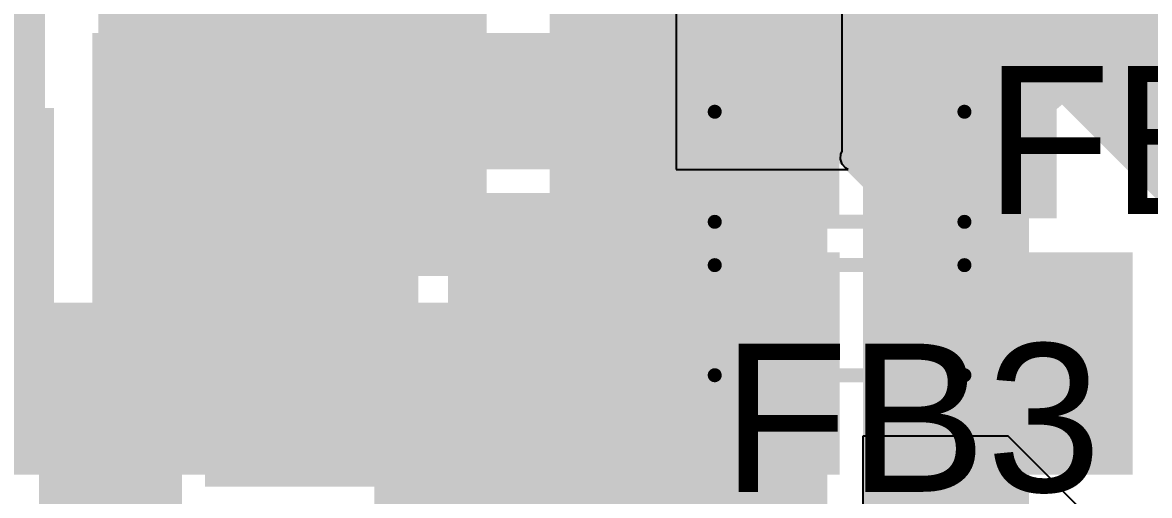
# Model space of a CAD drawing. Header units: millimetres. Extents: x -35.7 to 35.7, y -3.2 to 68.2.
# Drawn here: x 15.53 to 25.19, y 48.13 to 52.19 of the extents above; entities that cross this region are included whole.
import ezdxf

# ---------------------------------------------------------------- set-up
doc = ezdxf.new("R2010")
doc.units = ezdxf.units.MM
for name, color, linetype in [('BottomLayer', 5, 'Continuous'), ('BottomPaste', 16, 'Continuous'), ('BottomSolder', 6, 'Continuous'), ('Mechanical2', 216, 'Continuous'), ('TopLayer', 1, 'Continuous'), ('TopOverlay', 2, 'Continuous'), ('TopPaste', 8, 'Continuous'), ('TopSolder', 216, 'Continuous'), ('ViaHoleLayer', 16, 'Continuous')]:
    doc.layers.add(name, color=color, linetype=linetype)
doc.styles.add('Arial', font='', dxfattribs={"height": 0.2})
doc.styles.get('Arial').set_extended_font_data('Arial')

# ---------------------------------------------------------------- blocks, each defined once
blk = doc.blocks.new('CAP_0603_B_119')
at = {"layer": 'BottomLayer'}
for points in [[(-1.143, -0.4445), (-1.143, 0.4445), (-0.381, 0.4445), (-0.381, -0.4445)], [(0.381, -0.4445), (0.381, 0.4445), (1.143, 0.4445), (1.143, -0.4445)]]:
    blk.add_hatch(color=5, dxfattribs=at).paths.add_polyline_path(points)
at = {"layer": 'BottomPaste'}
for points in [[(-1.143, -0.4445), (-1.143, 0.4445), (-0.381, 0.4445), (-0.381, -0.4445)], [(0.381, -0.4445), (0.381, 0.4445), (1.143, 0.4445), (1.143, -0.4445)]]:
    blk.add_hatch(color=16, dxfattribs=at).paths.add_polyline_path(points)
at = {"layer": 'BottomSolder'}
for points in [[(-1.203, -0.5045), (-1.203, 0.5045), (-0.321, 0.5045), (-0.321, -0.5045)], [(0.321, -0.5045), (0.321, 0.5045), (1.203, 0.5045), (1.203, -0.5045)]]:
    blk.add_hatch(color=6, dxfattribs=at).paths.add_polyline_path(points)
blk = doc.blocks.new('SMA_B_126')
at = {"layer": 'BottomLayer'}
for points in [[(-3.25, 0.85), (-0.75, 0.85), (-0.75, -0.85), (-3.25, -0.85)], [(0.75, 0.85), (3.25, 0.85), (3.25, -0.85), (0.75, -0.85)]]:
    blk.add_hatch(color=5, dxfattribs=at).paths.add_polyline_path(points)
at = {"layer": 'BottomPaste'}
for points in [[(-3.25, 0.85), (-0.75, 0.85), (-0.75, -0.85), (-3.25, -0.85)], [(0.75, 0.85), (3.25, 0.85), (3.25, -0.85), (0.75, -0.85)]]:
    blk.add_hatch(color=16, dxfattribs=at).paths.add_polyline_path(points)
at = {"layer": 'BottomSolder'}
for points in [[(-3.3516, 0.9516), (-0.6484, 0.9516), (-0.6484, -0.9516), (-3.3516, -0.9516)], [(0.6484, 0.9516), (3.3516, 0.9516), (3.3516, -0.9516), (0.6484, -0.9516)]]:
    blk.add_hatch(color=6, dxfattribs=at).paths.add_polyline_path(points)
blk = doc.blocks.new('MPZ1608S121ATDH5_127')
at = {"layer": 'TopLayer'}
for points in [[(-1, 0.4), (-0.4, 0.4), (-0.4, -0.4), (-1, -0.4)], [(0.4, 0.4), (1, 0.4), (1, -0.4), (0.4, -0.4)]]:
    blk.add_hatch(color=1, dxfattribs=at).paths.add_polyline_path(points)
at = {"layer": 'TopPaste'}
for points in [[(-1, 0.4), (-0.4, 0.4), (-0.4, -0.4), (-1, -0.4)], [(0.4, 0.4), (1, 0.4), (1, -0.4), (0.4, -0.4)]]:
    blk.add_hatch(color=8, dxfattribs=at).paths.add_polyline_path(points)
at = {"layer": 'TopSolder'}
for points in [[(-1.1016, 0.5016), (-0.2984, 0.5016), (-0.2984, -0.5016), (-1.1016, -0.5016)], [(0.2984, 0.5016), (1.1016, 0.5016), (1.1016, -0.5016), (0.2984, -0.5016)]]:
    blk.add_hatch(color=216, dxfattribs=at).paths.add_polyline_path(points)
at = {"layer": 'TopOverlay', "const_width": 0.12}
for points in [[(1.0734, 0.4748), (-1.0668, 0.4748)], [(-1.0668, 0.4748), (-1.0668, -0.4683)], [(1.0734, 0.4748), (1.0734, -0.4683)], [(1.0734, -0.4683), (-1.0668, -0.4683)]]:
    blk.add_lwpolyline(points, dxfattribs=at)
at = {"layer": 'TopOverlay', "const_width": 0.06}
for points in [[(-1.0968, 0.4748, 1), (-1.0368, 0.4748, 1)], [(-1.0968, 0.4748, 1), (-1.0368, 0.4748, 1)], [(1.0434, 0.4748, 1), (1.1034, 0.4748, 1)], [(1.0434, 0.4748, 1), (1.1034, 0.4748, 1)], [(-1.0968, -0.4683, 1), (-1.0368, -0.4683, 1)], [(-1.0968, -0.4683, 1), (-1.0368, -0.4683, 1)], [(1.0434, -0.4683, 1), (1.1034, -0.4683, 1)], [(1.0434, -0.4683, 1), (1.1034, -0.4683, 1)]]:
    blk.add_lwpolyline(points, format="xyb", close=True, dxfattribs=at)
blk = doc.blocks.new('MPZ1608S121ATDH5_129')
at = {"layer": 'TopLayer'}
for points in [[(-1, 0.4), (-0.4, 0.4), (-0.4, -0.4), (-1, -0.4)], [(0.4, 0.4), (1, 0.4), (1, -0.4), (0.4, -0.4)]]:
    blk.add_hatch(color=1, dxfattribs=at).paths.add_polyline_path(points)
at = {"layer": 'TopPaste'}
for points in [[(-1, 0.4), (-0.4, 0.4), (-0.4, -0.4), (-1, -0.4)], [(0.4, 0.4), (1, 0.4), (1, -0.4), (0.4, -0.4)]]:
    blk.add_hatch(color=8, dxfattribs=at).paths.add_polyline_path(points)
at = {"layer": 'TopSolder'}
for points in [[(-1.1016, 0.5016), (-0.2984, 0.5016), (-0.2984, -0.5016), (-1.1016, -0.5016)], [(0.2984, 0.5016), (1.1016, 0.5016), (1.1016, -0.5016), (0.2984, -0.5016)]]:
    blk.add_hatch(color=216, dxfattribs=at).paths.add_polyline_path(points)
at = {"layer": 'TopOverlay', "const_width": 0.12}
for points in [[(-1.0668, 0.4748), (1.0734, 0.4748)], [(-1.0668, -0.4683), (-1.0668, 0.4748)], [(1.0734, -0.4683), (1.0734, 0.4748)], [(-1.0668, -0.4683), (1.0734, -0.4683)]]:
    blk.add_lwpolyline(points, dxfattribs=at)
at = {"layer": 'TopOverlay', "const_width": 0.06}
for points in [[(-1.0968, 0.4748, 1), (-1.0368, 0.4748, 1)], [(-1.0968, 0.4748, 1), (-1.0368, 0.4748, 1)], [(1.0434, 0.4748, 1), (1.1034, 0.4748, 1)], [(1.0434, 0.4748, 1), (1.1034, 0.4748, 1)], [(-1.0968, -0.4683, 1), (-1.0368, -0.4683, 1)], [(-1.0968, -0.4683, 1), (-1.0368, -0.4683, 1)], [(1.0434, -0.4683, 1), (1.1034, -0.4683, 1)], [(1.0434, -0.4683, 1), (1.1034, -0.4683, 1)]]:
    blk.add_lwpolyline(points, format="xyb", close=True, dxfattribs=at)
blk = doc.blocks.new('SLF12575T_221M1R3_PF_133')
at = {"layer": 'TopOverlay', "const_width": 0.127}
for points in [[(-4.7752, 6.3246), (-4.7752, 4.826)], [(5.5118, 6.3246), (-4.7752, 6.3246)], [(-6.2992, 4.826), (-6.2992, 2.0574)], [(-4.7752, 4.826), (-6.2992, 4.826)]]:
    blk.add_lwpolyline(points, dxfattribs=at)
at = {"layer": 'TopOverlay', "const_width": 0.0635}
for points in [[(-4.8069, 6.3246, 1), (-4.7434, 6.3246, 1)], [(-4.8069, 6.3246, 1), (-4.7434, 6.3246, 1)], [(-6.3309, 4.826, 1), (-6.2674, 4.826, 1)], [(-6.3309, 4.826, 1), (-6.2674, 4.826, 1)], [(-4.8069, 4.826, 1), (-4.7434, 4.826, 1)], [(-4.8069, 4.826, 1), (-4.7434, 4.826, 1)]]:
    blk.add_lwpolyline(points, format="xyb", close=True, dxfattribs=at)
blk = doc.blocks.new('SOIC_8_B_162')
at = {"layer": 'BottomLayer'}
for points in [[(-3.475, 1.605), (-3.475, 2.205), (-1.925, 2.205), (-1.925, 1.605)], [(1.925, 1.605), (1.925, 2.205), (3.475, 2.205), (3.475, 1.605)], [(-3.475, 0.335), (-3.475, 0.935), (-1.925, 0.935), (-1.925, 0.335)], [(1.925, 0.335), (1.925, 0.935), (3.475, 0.935), (3.475, 0.335)], [(-3.475, -0.935), (-3.475, -0.335), (-1.925, -0.335), (-1.925, -0.935)], [(1.925, -0.935), (1.925, -0.335), (3.475, -0.335), (3.475, -0.935)], [(-3.475, -2.205), (-3.475, -1.605), (-1.925, -1.605), (-1.925, -2.205)], [(1.925, -2.205), (1.925, -1.605), (3.475, -1.605), (3.475, -2.205)]]:
    blk.add_hatch(color=5, dxfattribs=at).paths.add_polyline_path(points)
at = {"layer": 'BottomPaste'}
for points in [[(-3.475, 1.605), (-3.475, 2.205), (-1.925, 2.205), (-1.925, 1.605)], [(1.925, 1.605), (1.925, 2.205), (3.475, 2.205), (3.475, 1.605)], [(-3.475, 0.335), (-3.475, 0.935), (-1.925, 0.935), (-1.925, 0.335)], [(1.925, 0.335), (1.925, 0.935), (3.475, 0.935), (3.475, 0.335)], [(-3.475, -0.935), (-3.475, -0.335), (-1.925, -0.335), (-1.925, -0.935)], [(1.925, -0.935), (1.925, -0.335), (3.475, -0.335), (3.475, -0.935)], [(-3.475, -2.205), (-3.475, -1.605), (-1.925, -1.605), (-1.925, -2.205)], [(1.925, -2.205), (1.925, -1.605), (3.475, -1.605), (3.475, -2.205)]]:
    blk.add_hatch(color=16, dxfattribs=at).paths.add_polyline_path(points)
at = {"layer": 'BottomSolder'}
for points in [[(-3.5766, 1.5034), (-3.5766, 2.3066), (-1.8234, 2.3066), (-1.8234, 1.5034)], [(1.8234, 1.5034), (1.8234, 2.3066), (3.5766, 2.3066), (3.5766, 1.5034)], [(-3.5766, 0.2334), (-3.5766, 1.0366), (-1.8234, 1.0366), (-1.8234, 0.2334)], [(1.8234, 0.2334), (1.8234, 1.0366), (3.5766, 1.0366), (3.5766, 0.2334)], [(-3.5766, -1.0366), (-3.5766, -0.2334), (-1.8234, -0.2334), (-1.8234, -1.0366)], [(1.8234, -1.0366), (1.8234, -0.2334), (3.5766, -0.2334), (3.5766, -1.0366)], [(-3.5766, -2.3066), (-3.5766, -1.5034), (-1.8234, -1.5034), (-1.8234, -2.3066)], [(1.8234, -2.3066), (1.8234, -1.5034), (3.5766, -1.5034), (3.5766, -2.3066)]]:
    blk.add_hatch(color=6, dxfattribs=at).paths.add_polyline_path(points)

msp = doc.modelspace()

# ---------------------------------------------------------------- hatches: boundary and pattern name
at = {"layer": 'BottomLayer'}
for points in [[(27.4828, 51.9176), (24.2062, 55.1942), (22.4666, 53.4546), (25.7432, 50.178)], [(13.8684, 51.4952), (15.7226, 51.4952), (15.7226, 53.2478), (13.8684, 53.2478)], [(23.368, 50.6222), (24.1681, 51.4223), (22.5552, 53.0352), (21.7551, 52.2351)], [(23.0656, 50.4469), (23.7744, 51.1556), (22.225, 52.705), (21.5163, 51.9963)], [(12.6238, 51.1302), (15.7226, 51.1302), (15.7226, 52.07), (12.6238, 52.07)], [(16.129, 49.6316), (18.923, 49.6316), (18.923, 52.0954), (16.129, 52.0954)], [(18.6944, 50.927), (20.9042, 50.927), (20.9042, 52.0954), (18.6944, 52.0954)], [(24.1554, 45.2882), (24.1554, 51.435), (22.733, 51.435), (22.733, 45.2882)], [(15.6972, 50.7674), (11.1252, 50.7674), (11.1252, 49.6316), (15.6972, 49.6316)], [(19.177, 49.6316), (22.4282, 49.6316), (22.4282, 50.7238), (19.177, 50.7238)], [(16.8975, 49.3905), (15.6718, 49.3905), (15.6718, 47.0154), (16.8975, 47.0154)], [(17.0942, 48.2092), (22.4282, 48.2092), (22.4282, 49.3776), (17.0942, 49.3776)], [(18.5464, 48.397), (18.5464, 46.355), (22.4282, 46.355), (22.4282, 48.397)]]:
    msp.add_hatch(color=5, dxfattribs=at).paths.add_polyline_path(points)
h = msp.add_hatch(color=5, dxfattribs=at)
edge = h.paths.add_edge_path()
edge.add_arc((21.5138, 51.8668), 0.3, 0, 360)
h = msp.add_hatch(color=5, dxfattribs=at)
edge = h.paths.add_edge_path()
edge.add_arc((22.1996, 51.8668), 0.3, 0, 360)
h = msp.add_hatch(color=5, dxfattribs=at)
edge = h.paths.add_edge_path()
edge.add_arc((16.4592, 51.6382), 0.3, 0, 360)
h = msp.add_hatch(color=5, dxfattribs=at)
edge = h.paths.add_edge_path()
edge.add_arc((17.145, 51.6382), 0.3, 0, 360)
h = msp.add_hatch(color=5, dxfattribs=at)
edge = h.paths.add_edge_path()
edge.add_arc((17.8308, 51.6382), 0.3, 0, 360)
h = msp.add_hatch(color=5, dxfattribs=at)
edge = h.paths.add_edge_path()
edge.add_arc((18.5166, 51.6382), 0.3, 0, 360)
h = msp.add_hatch(color=5, dxfattribs=at)
edge = h.paths.add_edge_path()
edge.add_arc((16.4592, 50.9905), 0.3, 0, 360)
h = msp.add_hatch(color=5, dxfattribs=at)
edge = h.paths.add_edge_path()
edge.add_arc((17.145, 50.9905), 0.3, 0, 360)
h = msp.add_hatch(color=5, dxfattribs=at)
edge = h.paths.add_edge_path()
edge.add_arc((17.8308, 51.0032), 0.3, 0, 360)
h = msp.add_hatch(color=5, dxfattribs=at)
edge = h.paths.add_edge_path()
edge.add_arc((18.5166, 51.0032), 0.3, 0, 360)
h = msp.add_hatch(color=5, dxfattribs=at)
edge = h.paths.add_edge_path()
edge.add_arc((16.4592, 50.3428), 0.3, 0, 360)
h = msp.add_hatch(color=5, dxfattribs=at)
edge = h.paths.add_edge_path()
edge.add_arc((17.145, 50.3428), 0.3, 0, 360)
h = msp.add_hatch(color=5, dxfattribs=at)
edge = h.paths.add_edge_path()
edge.add_arc((17.8308, 50.3682), 0.3, 0, 360)
h = msp.add_hatch(color=5, dxfattribs=at)
edge = h.paths.add_edge_path()
edge.add_arc((18.5166, 50.3682), 0.3, 0, 360)
h = msp.add_hatch(color=5, dxfattribs=at)
edge = h.paths.add_edge_path()
edge.add_arc((24.6634, 49.911), 0.3, 0, 360)
h = msp.add_hatch(color=5, dxfattribs=at)
edge = h.paths.add_edge_path()
edge.add_arc((24.6634, 49.276), 0.3, 0, 360)
h = msp.add_hatch(color=5, dxfattribs=at)
edge = h.paths.add_edge_path()
edge.add_arc((15.9766, 48.7934), 0.3, 0, 360)
h = msp.add_hatch(color=5, dxfattribs=at)
edge = h.paths.add_edge_path()
edge.add_arc((16.591, 48.7934), 0.3, 0, 360)
h = msp.add_hatch(color=5, dxfattribs=at)
edge = h.paths.add_edge_path()
edge.add_arc((24.6634, 48.641), 0.3, 0, 360)
at = {"layer": 'BottomSolder'}
h = msp.add_hatch(color=6, dxfattribs=at)
edge = h.paths.add_edge_path()
edge.add_arc((21.5138, 51.8668), 0.15, 0, 360)
h = msp.add_hatch(color=6, dxfattribs=at)
edge = h.paths.add_edge_path()
edge.add_arc((22.1996, 51.8668), 0.15, 0, 360)
h = msp.add_hatch(color=6, dxfattribs=at)
edge = h.paths.add_edge_path()
edge.add_arc((16.4592, 51.6382), 0.15, 0, 360)
h = msp.add_hatch(color=6, dxfattribs=at)
edge = h.paths.add_edge_path()
edge.add_arc((17.145, 51.6382), 0.15, 0, 360)
h = msp.add_hatch(color=6, dxfattribs=at)
edge = h.paths.add_edge_path()
edge.add_arc((17.8308, 51.6382), 0.15, 0, 360)
h = msp.add_hatch(color=6, dxfattribs=at)
edge = h.paths.add_edge_path()
edge.add_arc((18.5166, 51.6382), 0.15, 0, 360)
h = msp.add_hatch(color=6, dxfattribs=at)
edge = h.paths.add_edge_path()
edge.add_arc((16.4592, 50.9905), 0.15, 0, 360)
h = msp.add_hatch(color=6, dxfattribs=at)
edge = h.paths.add_edge_path()
edge.add_arc((17.145, 50.9905), 0.15, 0, 360)
h = msp.add_hatch(color=6, dxfattribs=at)
edge = h.paths.add_edge_path()
edge.add_arc((17.8308, 51.0032), 0.15, 0, 360)
h = msp.add_hatch(color=6, dxfattribs=at)
edge = h.paths.add_edge_path()
edge.add_arc((18.5166, 51.0032), 0.15, 0, 360)
h = msp.add_hatch(color=6, dxfattribs=at)
edge = h.paths.add_edge_path()
edge.add_arc((17.8308, 50.3682), 0.15, 0, 360)
h = msp.add_hatch(color=6, dxfattribs=at)
edge = h.paths.add_edge_path()
edge.add_arc((18.5166, 50.3682), 0.15, 0, 360)
h = msp.add_hatch(color=6, dxfattribs=at)
edge = h.paths.add_edge_path()
edge.add_arc((16.4592, 50.3428), 0.15, 0, 360)
h = msp.add_hatch(color=6, dxfattribs=at)
edge = h.paths.add_edge_path()
edge.add_arc((17.145, 50.3428), 0.15, 0, 360)
h = msp.add_hatch(color=6, dxfattribs=at)
edge = h.paths.add_edge_path()
edge.add_arc((24.6634, 49.911), 0.15, 0, 360)
h = msp.add_hatch(color=6, dxfattribs=at)
edge = h.paths.add_edge_path()
edge.add_arc((24.6634, 49.276), 0.15, 0, 360)
h = msp.add_hatch(color=6, dxfattribs=at)
edge = h.paths.add_edge_path()
edge.add_arc((15.9766, 48.7934), 0.15, 0, 360)
h = msp.add_hatch(color=6, dxfattribs=at)
edge = h.paths.add_edge_path()
edge.add_arc((16.591, 48.7934), 0.15, 0, 360)
h = msp.add_hatch(color=6, dxfattribs=at)
edge = h.paths.add_edge_path()
edge.add_arc((24.6634, 48.641), 0.15, 0, 360)
at = {"layer": 'TopLayer'}
for points in [[(16.1798, 50.0126), (19.5072, 50.0126), (19.5072, 57.1244), (16.1798, 57.1244)], [(24.3061, 51.3695), (26.2222, 52.9774), (25.1231, 54.2872), (23.207, 52.6794)], [(24.3951, 50.5079), (24.3951, 54.0131), (22.9219, 54.0131), (22.9219, 50.5079)], [(20.0472, 50.4952), (22.5298, 50.4952), (22.5298, 53.0606), (20.0472, 53.0606)], [(5.969, 51.4532), (5.969, 48.3108), (15.7988, 48.3108), (15.7988, 51.4532)], [(20.0406, 48.3108), (22.5331, 48.3108), (22.5331, 50.2158), (20.0406, 50.2158)], [(25.0444, 48.3108), (25.0444, 50.2158), (22.9108, 50.2158), (22.9108, 48.3108)], [(15.5923, 48.3108), (20.8534, 48.3108), (20.8534, 49.784), (15.5923, 49.784)]]:
    msp.add_hatch(color=1, dxfattribs=at).paths.add_polyline_path(points)
h = msp.add_hatch(color=1, dxfattribs=at)
edge = h.paths.add_edge_path()
edge.add_arc((21.5138, 51.8668), 0.3, 0, 360)
h = msp.add_hatch(color=1, dxfattribs=at)
edge = h.paths.add_edge_path()
edge.add_arc((22.1996, 51.8668), 0.3, 0, 360)
h = msp.add_hatch(color=1, dxfattribs=at)
edge = h.paths.add_edge_path()
edge.add_arc((16.4592, 51.6382), 0.3, 0, 360)
h = msp.add_hatch(color=1, dxfattribs=at)
edge = h.paths.add_edge_path()
edge.add_arc((17.145, 51.6382), 0.3, 0, 360)
h = msp.add_hatch(color=1, dxfattribs=at)
edge = h.paths.add_edge_path()
edge.add_arc((17.8308, 51.6382), 0.3, 0, 360)
h = msp.add_hatch(color=1, dxfattribs=at)
edge = h.paths.add_edge_path()
edge.add_arc((18.5166, 51.6382), 0.3, 0, 360)
h = msp.add_hatch(color=1, dxfattribs=at)
edge = h.paths.add_edge_path()
edge.add_arc((16.4592, 50.9905), 0.3, 0, 360)
h = msp.add_hatch(color=1, dxfattribs=at)
edge = h.paths.add_edge_path()
edge.add_arc((17.145, 50.9905), 0.3, 0, 360)
h = msp.add_hatch(color=1, dxfattribs=at)
edge = h.paths.add_edge_path()
edge.add_arc((17.8308, 51.0032), 0.3, 0, 360)
h = msp.add_hatch(color=1, dxfattribs=at)
edge = h.paths.add_edge_path()
edge.add_arc((18.5166, 51.0032), 0.3, 0, 360)
h = msp.add_hatch(color=1, dxfattribs=at)
edge = h.paths.add_edge_path()
edge.add_arc((16.4592, 50.3428), 0.3, 0, 360)
h = msp.add_hatch(color=1, dxfattribs=at)
edge = h.paths.add_edge_path()
edge.add_arc((17.145, 50.3428), 0.3, 0, 360)
h = msp.add_hatch(color=1, dxfattribs=at)
edge = h.paths.add_edge_path()
edge.add_arc((17.8308, 50.3682), 0.3, 0, 360)
h = msp.add_hatch(color=1, dxfattribs=at)
edge = h.paths.add_edge_path()
edge.add_arc((18.5166, 50.3682), 0.3, 0, 360)
h = msp.add_hatch(color=1, dxfattribs=at)
edge = h.paths.add_edge_path()
edge.add_arc((24.6634, 49.911), 0.3, 0, 360)
h = msp.add_hatch(color=1, dxfattribs=at)
edge = h.paths.add_edge_path()
edge.add_arc((24.6634, 49.276), 0.3, 0, 360)
h = msp.add_hatch(color=1, dxfattribs=at)
edge = h.paths.add_edge_path()
edge.add_arc((15.9766, 48.7934), 0.3, 0, 360)
h = msp.add_hatch(color=1, dxfattribs=at)
edge = h.paths.add_edge_path()
edge.add_arc((16.591, 48.7934), 0.3, 0, 360)
h = msp.add_hatch(color=1, dxfattribs=at)
edge = h.paths.add_edge_path()
edge.add_arc((24.6634, 48.641), 0.3, 0, 360)
at = {"layer": 'TopSolder'}
h = msp.add_hatch(color=216, dxfattribs=at)
edge = h.paths.add_edge_path()
edge.add_arc((21.5138, 51.8668), 0.15, 0, 360)
h = msp.add_hatch(color=216, dxfattribs=at)
edge = h.paths.add_edge_path()
edge.add_arc((22.1996, 51.8668), 0.15, 0, 360)
h = msp.add_hatch(color=216, dxfattribs=at)
edge = h.paths.add_edge_path()
edge.add_arc((16.4592, 51.6382), 0.15, 0, 360)
h = msp.add_hatch(color=216, dxfattribs=at)
edge = h.paths.add_edge_path()
edge.add_arc((17.145, 51.6382), 0.15, 0, 360)
h = msp.add_hatch(color=216, dxfattribs=at)
edge = h.paths.add_edge_path()
edge.add_arc((17.8308, 51.6382), 0.15, 0, 360)
h = msp.add_hatch(color=216, dxfattribs=at)
edge = h.paths.add_edge_path()
edge.add_arc((18.5166, 51.6382), 0.15, 0, 360)
h = msp.add_hatch(color=216, dxfattribs=at)
edge = h.paths.add_edge_path()
edge.add_arc((16.4592, 50.9905), 0.15, 0, 360)
h = msp.add_hatch(color=216, dxfattribs=at)
edge = h.paths.add_edge_path()
edge.add_arc((17.145, 50.9905), 0.15, 0, 360)
h = msp.add_hatch(color=216, dxfattribs=at)
edge = h.paths.add_edge_path()
edge.add_arc((17.8308, 51.0032), 0.15, 0, 360)
h = msp.add_hatch(color=216, dxfattribs=at)
edge = h.paths.add_edge_path()
edge.add_arc((18.5166, 51.0032), 0.15, 0, 360)
h = msp.add_hatch(color=216, dxfattribs=at)
edge = h.paths.add_edge_path()
edge.add_arc((17.8308, 50.3682), 0.15, 0, 360)
h = msp.add_hatch(color=216, dxfattribs=at)
edge = h.paths.add_edge_path()
edge.add_arc((18.5166, 50.3682), 0.15, 0, 360)
h = msp.add_hatch(color=216, dxfattribs=at)
edge = h.paths.add_edge_path()
edge.add_arc((16.4592, 50.3428), 0.15, 0, 360)
h = msp.add_hatch(color=216, dxfattribs=at)
edge = h.paths.add_edge_path()
edge.add_arc((17.145, 50.3428), 0.15, 0, 360)
h = msp.add_hatch(color=216, dxfattribs=at)
edge = h.paths.add_edge_path()
edge.add_arc((24.6634, 49.911), 0.15, 0, 360)
h = msp.add_hatch(color=216, dxfattribs=at)
edge = h.paths.add_edge_path()
edge.add_arc((24.6634, 49.276), 0.15, 0, 360)
h = msp.add_hatch(color=216, dxfattribs=at)
edge = h.paths.add_edge_path()
edge.add_arc((15.9766, 48.7934), 0.15, 0, 360)
h = msp.add_hatch(color=216, dxfattribs=at)
edge = h.paths.add_edge_path()
edge.add_arc((16.591, 48.7934), 0.15, 0, 360)
h = msp.add_hatch(color=216, dxfattribs=at)
edge = h.paths.add_edge_path()
edge.add_arc((24.6634, 48.641), 0.15, 0, 360)
at = {"layer": 'ViaHoleLayer'}
h = msp.add_hatch(color=16, dxfattribs=at)
edge = h.paths.add_edge_path()
edge.add_arc((21.5138, 51.8668), 0.15, 0, 360)
h = msp.add_hatch(color=16, dxfattribs=at)
edge = h.paths.add_edge_path()
edge.add_arc((22.1996, 51.8668), 0.15, 0, 360)
h = msp.add_hatch(color=16, dxfattribs=at)
edge = h.paths.add_edge_path()
edge.add_arc((16.4592, 51.6382), 0.15, 0, 360)
h = msp.add_hatch(color=16, dxfattribs=at)
edge = h.paths.add_edge_path()
edge.add_arc((17.145, 51.6382), 0.15, 0, 360)
h = msp.add_hatch(color=16, dxfattribs=at)
edge = h.paths.add_edge_path()
edge.add_arc((17.8308, 51.6382), 0.15, 0, 360)
h = msp.add_hatch(color=16, dxfattribs=at)
edge = h.paths.add_edge_path()
edge.add_arc((18.5166, 51.6382), 0.15, 0, 360)
h = msp.add_hatch(color=16, dxfattribs=at)
edge = h.paths.add_edge_path()
edge.add_arc((16.4592, 50.9905), 0.15, 0, 360)
h = msp.add_hatch(color=16, dxfattribs=at)
edge = h.paths.add_edge_path()
edge.add_arc((17.145, 50.9905), 0.15, 0, 360)
h = msp.add_hatch(color=16, dxfattribs=at)
edge = h.paths.add_edge_path()
edge.add_arc((17.8308, 51.0032), 0.15, 0, 360)
h = msp.add_hatch(color=16, dxfattribs=at)
edge = h.paths.add_edge_path()
edge.add_arc((18.5166, 51.0032), 0.15, 0, 360)
h = msp.add_hatch(color=16, dxfattribs=at)
edge = h.paths.add_edge_path()
edge.add_arc((17.8308, 50.3682), 0.15, 0, 360)
h = msp.add_hatch(color=16, dxfattribs=at)
edge = h.paths.add_edge_path()
edge.add_arc((18.5166, 50.3682), 0.15, 0, 360)
h = msp.add_hatch(color=16, dxfattribs=at)
edge = h.paths.add_edge_path()
edge.add_arc((16.4592, 50.3428), 0.15, 0, 360)
h = msp.add_hatch(color=16, dxfattribs=at)
edge = h.paths.add_edge_path()
edge.add_arc((17.145, 50.3428), 0.15, 0, 360)
h = msp.add_hatch(color=16, dxfattribs=at)
edge = h.paths.add_edge_path()
edge.add_arc((24.6634, 49.911), 0.15, 0, 360)
h = msp.add_hatch(color=16, dxfattribs=at)
edge = h.paths.add_edge_path()
edge.add_arc((24.6634, 49.276), 0.15, 0, 360)
h = msp.add_hatch(color=16, dxfattribs=at)
edge = h.paths.add_edge_path()
edge.add_arc((15.9766, 48.7934), 0.15, 0, 360)
h = msp.add_hatch(color=16, dxfattribs=at)
edge = h.paths.add_edge_path()
edge.add_arc((16.591, 48.7934), 0.15, 0, 360)
h = msp.add_hatch(color=16, dxfattribs=at)
edge = h.paths.add_edge_path()
edge.add_arc((24.6634, 48.641), 0.15, 0, 360)

# ---------------------------------------------------------------- linework, layer by layer
at = {"layer": 'BottomLayer'}
for p, q in [((21.1328, 53.0352), (21.1328, 50.927)), ((22.5552, 51.0794), (22.5552, 53.0352)), ((22.5399, 51.0136), (22.5453, 51.0588)), ((22.5543, 50.9705), (22.5399, 51.0136)), ((22.5453, 51.0588), (22.5552, 51.0794)), ((22.5552, 51.0794), (22.5552, 51.0794)), ((21.1328, 50.927), (22.606, 50.927)), ((22.5857, 50.9376), (22.5543, 50.9705)), ((22.606, 50.927), (22.5857, 50.9376)), ((23.9776, 48.641), (22.733, 48.641)), ((22.733, 48.641), (22.733, 45.2845)), ((25.9334, 46.6852), (23.9776, 48.641))]:
    msp.add_line(p, q, dxfattribs=at)
for points, const_width in [([(18.5166, 51.3682), (18.6436, 51.4952)], 0.5588), ([(18.6436, 51.4952), (20.0808, 51.4952)], 0.5588), ([(18.034, 51.2064), (18.1562, 51.3286)], 0.5588), ([(18.1562, 51.3286), (18.3944, 51.3286)], 0.5588), ([(18.3944, 51.3286), (18.5166, 51.2064)], 0.5588), ([(18.5166, 51.2064), (18.5166, 51.3682)], 0.5588), ([(23.2918, 51.1556), (23.3172, 51.1302)], 1.016), ([(17.8181, 50.9905), (18.034, 51.2064)], 0.5588), ([(18.034, 51.2064), (18.5166, 51.2064)], 0.5588)]:
    msp.add_lwpolyline(points, dxfattribs=dict(at, const_width=const_width))
for points, const_width in [([(18.5039, 51.4952, 1), (18.7833, 51.4952, 1)], 0.2794), ([(18.5039, 51.4952, 1), (18.7833, 51.4952, 1)], 0.2794), ([(19.9411, 51.4952, 1), (20.2205, 51.4952, 1)], 0.2794), ([(18.0165, 51.3286, 1), (18.2959, 51.3286, 1)], 0.2794), ([(18.0165, 51.3286, 1), (18.2959, 51.3286, 1)], 0.2794), ([(18.2547, 51.3286, 1), (18.5341, 51.3286, 1)], 0.2794), ([(18.2547, 51.3286, 1), (18.5341, 51.3286, 1)], 0.2794), ([(18.3769, 51.3682, 1), (18.6563, 51.3682, 1)], 0.2794), ([(18.3769, 51.3682, 1), (18.6563, 51.3682, 1)], 0.2794), ([(23.0378, 51.1556, 1), (23.5458, 51.1556, 1)], 0.508), ([(23.0632, 51.1302, 1), (23.5712, 51.1302, 1)], 0.508), ([(17.8943, 51.2064, 1), (18.1737, 51.2064, 1)], 0.2794), ([(17.8943, 51.2064, 1), (18.1737, 51.2064, 1)], 0.2794), ([(17.8943, 51.2064, 1), (18.1737, 51.2064, 1)], 0.2794), ([(18.3769, 51.2064, 1), (18.6563, 51.2064, 1)], 0.2794), ([(18.3769, 51.2064, 1), (18.6563, 51.2064, 1)], 0.2794), ([(18.3769, 51.2064, 1), (18.6563, 51.2064, 1)], 0.2794), ([(17.6784, 50.9905, 1), (17.9578, 50.9905, 1)], 0.2794)]:
    msp.add_lwpolyline(points, format="xyb", close=True, dxfattribs=dict(at, const_width=const_width))
at = {"layer": 'Mechanical2', "const_width": 0.381}
msp.add_lwpolyline([(35.5, 32.5, 1), (-35.5, 32.5, 1)], format="xyb", close=True, dxfattribs=at)

# ---------------------------------------------------------------- block references
for name, p, rotation in [('SLF12575T_221M1R3_PF_133', (12.1284, 55.5244), 180), ('SMA_B_126', (23.1394, 54.5846), 315), ('SOIC_8_B_162', (17.3808, 50.8602), 180), ('MPZ1608S121ATDH5_127', (22.5364, 50.9524), 180), ('CAP_0603_B_119', (21.8512, 49.4632), 90)]:
    msp.add_blockref(name, p, dxfattribs=dict(rotation=rotation))
msp.add_blockref('MPZ1608S121ATDH5_129', (22.5298, 49.6316))

# ---------------------------------------------------------------- texts
at = {"layer": 'TopOverlay', "style": 'Arial'}
for s, p in [('FB1', (23.7766, 50.544)), ('FB3', (21.5241, 48.1641))]:
    msp.add_text(s, height=1.27, dxfattribs=at).set_placement(p)

doc.saveas('drawing.dxf')
